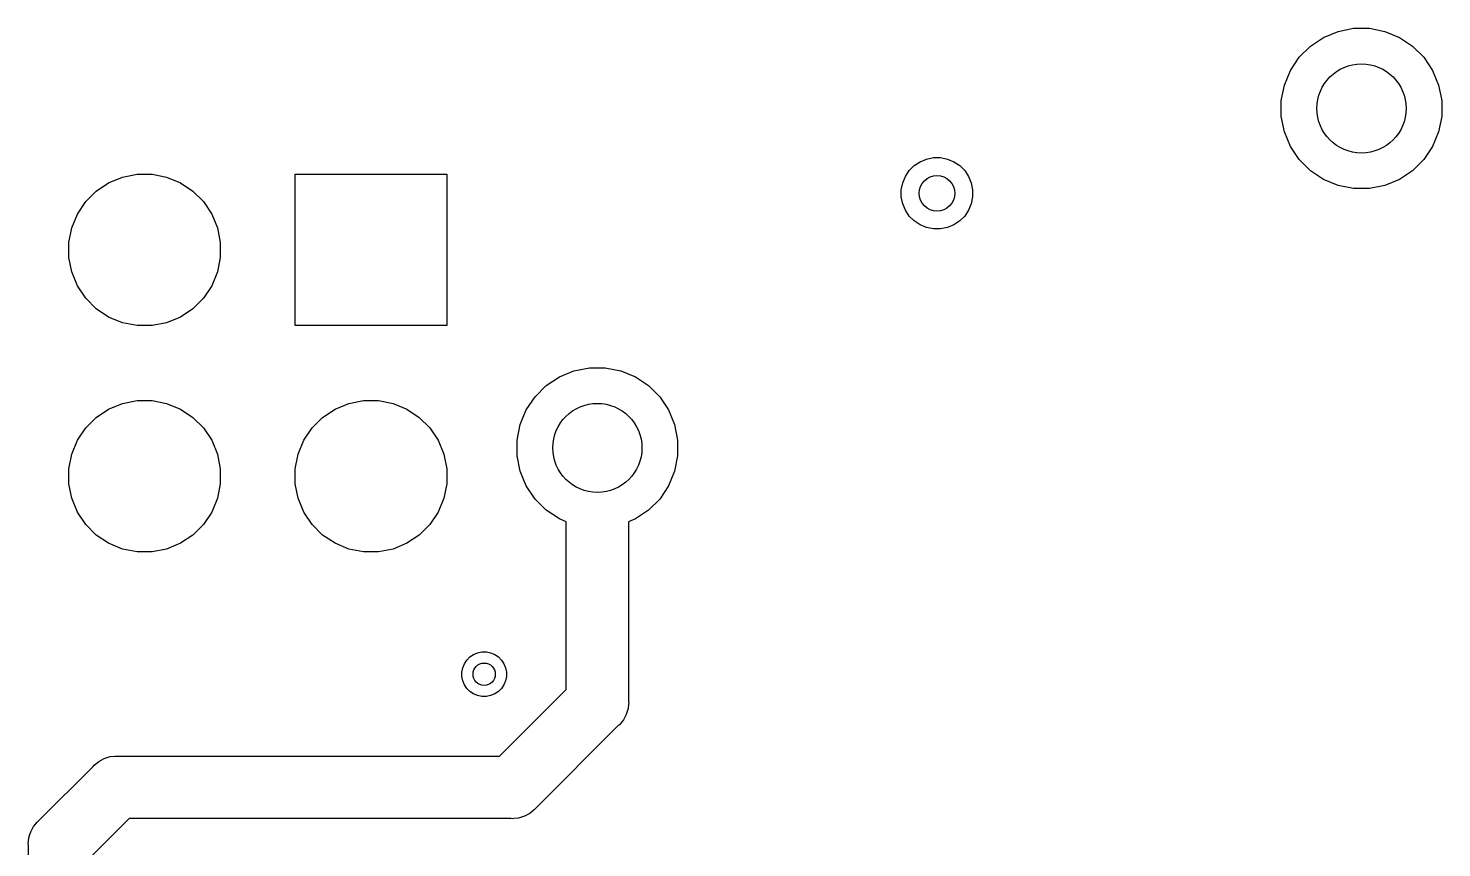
# Model space of a CAD drawing. Extents: x 4.56 to 8.94, y -5.14 to -1.89.
# Drawn here: x 7.749 to 8.373, y -2.364 to -2.002 of the extents above; entities that cross this region are included whole.
import ezdxf

# ---------------------------------------------------------------- set-up
doc = ezdxf.new("R2010")
doc.units = 0
doc.header["$MEASUREMENT"] = 0
doc.layers.add('BLACK', color=7, linetype='CONTINUOUS')

msp = doc.modelspace()

# ---------------------------------------------------------------- linework, layer by layer
at = {"layer": 'BLACK', "linetype": 'CONTINUOUS'}
for p, q in [((8.32072, -2.0061), (8.32716, -2.00343)), ((8.32716, -2.00343), (8.33401, -2.00207)), ((8.33401, -2.00207), (8.34099, -2.00207)), ((8.34099, -2.00207), (8.34784, -2.00343)), ((8.34784, -2.00343), (8.35428, -2.0061)), ((8.30998, -2.01491), (8.31491, -2.00998)), ((8.31491, -2.00998), (8.32072, -2.0061)), ((8.35428, -2.0061), (8.36009, -2.00998)), ((8.36009, -2.00998), (8.36502, -2.01491)), ((8.3061, -2.02072), (8.30998, -2.01491)), ((8.36502, -2.01491), (8.3689, -2.02072)), ((8.30343, -2.02716), (8.3061, -2.02072)), ((8.3689, -2.02072), (8.37157, -2.02716)), ((8.30207, -2.03401), (8.30343, -2.02716)), ((8.37157, -2.02716), (8.37293, -2.03401)), ((8.30207, -2.04099), (8.30207, -2.03401)), ((8.37293, -2.03401), (8.37293, -2.04099)), ((8.30343, -2.04784), (8.30207, -2.04099)), ((8.37293, -2.04099), (8.37157, -2.04784)), ((8.3061, -2.05428), (8.30343, -2.04784)), ((8.37157, -2.04784), (8.3689, -2.05428)), ((8.14254, -2.06104), (8.14541, -2.05986)), ((8.14541, -2.05986), (8.14845, -2.05925)), ((8.14845, -2.05925), (8.15155, -2.05925)), ((8.15155, -2.05925), (8.15459, -2.05986)), ((8.15459, -2.05986), (8.15746, -2.06104)), ((8.30998, -2.06009), (8.3061, -2.05428)), ((8.31491, -2.06502), (8.30998, -2.06009)), ((8.36502, -2.06009), (8.36009, -2.06502)), ((8.3689, -2.05428), (8.36502, -2.06009)), ((8.13604, -2.06754), (8.13777, -2.06496)), ((8.13777, -2.06496), (8.13996, -2.06277)), ((8.13996, -2.06277), (8.14254, -2.06104)), ((8.15746, -2.06104), (8.16004, -2.06277)), ((8.16004, -2.06277), (8.16223, -2.06496)), ((8.16223, -2.06496), (8.16396, -2.06754)), ((8.32072, -2.0689), (8.31491, -2.06502)), ((8.36009, -2.06502), (8.35428, -2.0689)), ((7.77867, -2.07401), (7.78415, -2.07034)), ((7.78415, -2.07034), (7.79024, -2.06782)), ((7.79024, -2.06782), (7.7967, -2.06654)), ((7.7967, -2.06654), (7.8033, -2.06654)), ((7.8033, -2.06654), (7.80976, -2.06782)), ((7.80976, -2.06782), (7.81585, -2.07034)), ((7.81585, -2.07034), (7.82133, -2.07401)), ((7.86654, -2.13346), (7.86654, -2.06654)), ((7.86654, -2.06654), (7.93346, -2.06654)), ((7.93346, -2.06654), (7.93346, -2.13346)), ((8.13425, -2.07345), (8.13486, -2.07041)), ((8.13486, -2.07041), (8.13604, -2.06754)), ((8.16396, -2.06754), (8.16514, -2.07041)), ((8.16514, -2.07041), (8.16575, -2.07345)), ((8.32716, -2.07157), (8.32072, -2.0689)), ((8.33401, -2.07293), (8.32716, -2.07157)), ((8.34784, -2.07157), (8.34099, -2.07293)), ((8.35428, -2.0689), (8.34784, -2.07157)), ((7.77034, -2.08415), (7.77401, -2.07867)), ((7.77401, -2.07867), (7.77867, -2.07401)), ((7.82133, -2.07401), (7.82599, -2.07867)), ((7.82599, -2.07867), (7.82966, -2.08415)), ((8.13425, -2.07655), (8.13425, -2.07345)), ((8.13486, -2.07959), (8.13425, -2.07655)), ((8.16575, -2.07655), (8.16514, -2.07959)), ((8.16575, -2.07345), (8.16575, -2.07655)), ((8.34099, -2.07293), (8.33401, -2.07293)), ((7.76782, -2.09024), (7.77034, -2.08415)), ((7.82966, -2.08415), (7.83218, -2.09024)), ((8.13604, -2.08246), (8.13486, -2.07959)), ((8.13777, -2.08504), (8.13604, -2.08246)), ((8.13996, -2.08723), (8.13777, -2.08504)), ((8.16223, -2.08504), (8.16004, -2.08723)), ((8.16396, -2.08246), (8.16223, -2.08504)), ((8.16514, -2.07959), (8.16396, -2.08246)), ((7.76654, -2.0967), (7.76782, -2.09024)), ((7.83218, -2.09024), (7.83346, -2.0967)), ((8.14254, -2.08896), (8.13996, -2.08723)), ((8.14541, -2.09014), (8.14254, -2.08896)), ((8.14845, -2.09075), (8.14541, -2.09014)), ((8.15155, -2.09075), (8.14845, -2.09075)), ((8.15459, -2.09014), (8.15155, -2.09075)), ((8.15746, -2.08896), (8.15459, -2.09014)), ((8.16004, -2.08723), (8.15746, -2.08896)), ((7.76654, -2.1033), (7.76654, -2.0967)), ((7.83346, -2.0967), (7.83346, -2.1033)), ((7.76782, -2.10976), (7.76654, -2.1033)), ((7.83346, -2.1033), (7.83218, -2.10976)), ((7.77034, -2.11585), (7.76782, -2.10976)), ((7.83218, -2.10976), (7.82966, -2.11585)), ((7.77401, -2.12133), (7.77034, -2.11585)), ((7.82966, -2.11585), (7.82599, -2.12133)), ((7.77867, -2.12599), (7.77401, -2.12133)), ((7.82599, -2.12133), (7.82133, -2.12599)), ((7.78415, -2.12966), (7.77867, -2.12599)), ((7.82133, -2.12599), (7.81585, -2.12966)), ((7.79024, -2.13218), (7.78415, -2.12966)), ((7.7967, -2.13346), (7.79024, -2.13218)), ((7.8033, -2.13346), (7.7967, -2.13346)), ((7.80976, -2.13218), (7.8033, -2.13346)), ((7.81585, -2.12966), (7.80976, -2.13218)), ((7.93346, -2.13346), (7.86654, -2.13346)), ((7.98322, -2.1561), (7.98966, -2.15343)), ((7.98966, -2.15343), (7.99651, -2.15207)), ((7.99651, -2.15207), (8.00349, -2.15207)), ((8.00349, -2.15207), (8.01034, -2.15343)), ((8.01034, -2.15343), (8.01678, -2.1561)), ((7.97248, -2.16491), (7.97741, -2.15998)), ((7.97741, -2.15998), (7.98322, -2.1561)), ((8.01678, -2.1561), (8.02259, -2.15998)), ((8.02259, -2.15998), (8.02752, -2.16491)), ((7.9686, -2.17072), (7.97248, -2.16491)), ((8.02752, -2.16491), (8.0314, -2.17072)), ((7.77867, -2.17401), (7.78415, -2.17034)), ((7.78415, -2.17034), (7.79024, -2.16782)), ((7.79024, -2.16782), (7.7967, -2.16654)), ((7.7967, -2.16654), (7.8033, -2.16654)), ((7.8033, -2.16654), (7.80976, -2.16782)), ((7.80976, -2.16782), (7.81585, -2.17034)), ((7.81585, -2.17034), (7.82133, -2.17401)), ((7.87867, -2.17401), (7.88415, -2.17034)), ((7.88415, -2.17034), (7.89024, -2.16782)), ((7.89024, -2.16782), (7.8967, -2.16654)), ((7.8967, -2.16654), (7.9033, -2.16654)), ((7.9033, -2.16654), (7.90976, -2.16782)), ((7.90976, -2.16782), (7.91585, -2.17034)), ((7.91585, -2.17034), (7.92133, -2.17401)), ((7.96593, -2.17716), (7.9686, -2.17072)), ((8.0314, -2.17072), (8.03407, -2.17716)), ((7.77034, -2.18415), (7.77401, -2.17867)), ((7.77401, -2.17867), (7.77867, -2.17401)), ((7.82133, -2.17401), (7.82599, -2.17867)), ((7.82599, -2.17867), (7.82966, -2.18415)), ((7.87034, -2.18415), (7.87401, -2.17867)), ((7.87401, -2.17867), (7.87867, -2.17401)), ((7.92133, -2.17401), (7.92599, -2.17867)), ((7.92599, -2.17867), (7.92966, -2.18415)), ((7.96457, -2.18401), (7.96593, -2.17716)), ((8.03407, -2.17716), (8.03543, -2.18401)), ((7.76782, -2.19024), (7.77034, -2.18415)), ((7.82966, -2.18415), (7.83218, -2.19024)), ((7.86782, -2.19024), (7.87034, -2.18415)), ((7.92966, -2.18415), (7.93218, -2.19024)), ((7.96457, -2.19099), (7.96457, -2.18401)), ((8.03543, -2.18401), (8.03543, -2.19099)), ((7.76654, -2.1967), (7.76782, -2.19024)), ((7.83218, -2.19024), (7.83346, -2.1967)), ((7.86654, -2.1967), (7.86782, -2.19024)), ((7.93218, -2.19024), (7.93346, -2.1967)), ((7.96593, -2.19784), (7.96457, -2.19099)), ((8.03543, -2.19099), (8.03407, -2.19784)), ((7.76654, -2.2033), (7.76654, -2.1967)), ((7.83346, -2.1967), (7.83346, -2.2033)), ((7.86654, -2.2033), (7.86654, -2.1967)), ((7.93346, -2.1967), (7.93346, -2.2033)), ((7.76782, -2.20976), (7.76654, -2.2033)), ((7.83346, -2.2033), (7.83218, -2.20976)), ((7.86782, -2.20976), (7.86654, -2.2033)), ((7.93346, -2.2033), (7.93218, -2.20976)), ((7.9686, -2.20428), (7.96593, -2.19784)), ((8.03407, -2.19784), (8.0314, -2.20428)), ((7.77034, -2.21585), (7.76782, -2.20976)), ((7.83218, -2.20976), (7.82966, -2.21585)), ((7.87034, -2.21585), (7.86782, -2.20976)), ((7.93218, -2.20976), (7.92966, -2.21585)), ((7.97248, -2.21009), (7.9686, -2.20428)), ((8.0314, -2.20428), (8.02752, -2.21009)), ((7.77401, -2.22133), (7.77034, -2.21585)), ((7.82966, -2.21585), (7.82599, -2.22133)), ((7.87401, -2.22133), (7.87034, -2.21585)), ((7.92966, -2.21585), (7.92599, -2.22133)), ((7.97741, -2.21502), (7.97248, -2.21009)), ((7.98322, -2.2189), (7.97741, -2.21502)), ((8.02259, -2.21502), (8.01678, -2.2189)), ((8.02752, -2.21009), (8.02259, -2.21502)), ((7.77867, -2.22599), (7.77401, -2.22133)), ((7.82599, -2.22133), (7.82133, -2.22599)), ((7.87867, -2.22599), (7.87401, -2.22133)), ((7.92599, -2.22133), (7.92133, -2.22599)), ((7.98622, -2.22014), (7.98322, -2.2189)), ((7.98622, -2.29429), (7.98622, -2.22014)), ((8.01678, -2.2189), (8.01378, -2.22014)), ((8.01378, -2.22014), (8.01378, -2.29932)), ((7.78415, -2.22966), (7.77867, -2.22599)), ((7.82133, -2.22599), (7.81585, -2.22966)), ((7.88415, -2.22966), (7.87867, -2.22599)), ((7.92133, -2.22599), (7.91585, -2.22966)), ((7.79024, -2.23218), (7.78415, -2.22966)), ((7.7967, -2.23346), (7.79024, -2.23218)), ((7.8033, -2.23346), (7.7967, -2.23346)), ((7.80976, -2.23218), (7.8033, -2.23346)), ((7.81585, -2.22966), (7.80976, -2.23218)), ((7.89024, -2.23218), (7.88415, -2.22966)), ((7.8967, -2.23346), (7.89024, -2.23218)), ((7.9033, -2.23346), (7.8967, -2.23346)), ((7.90976, -2.23218), (7.9033, -2.23346)), ((7.91585, -2.22966), (7.90976, -2.23218)), ((7.94534, -2.27878), (7.94713, -2.27804)), ((7.94713, -2.27804), (7.94903, -2.27766)), ((7.94903, -2.27766), (7.95097, -2.27766)), ((7.95097, -2.27766), (7.95287, -2.27804)), ((7.95287, -2.27804), (7.95466, -2.27878)), ((7.94016, -2.28653), (7.94054, -2.28463)), ((7.94054, -2.28463), (7.94128, -2.28284)), ((7.94128, -2.28284), (7.94235, -2.28123)), ((7.94235, -2.28123), (7.94373, -2.27985)), ((7.94373, -2.27985), (7.94534, -2.27878)), ((7.95466, -2.27878), (7.95627, -2.27985)), ((7.95627, -2.27985), (7.95765, -2.28123)), ((7.95765, -2.28123), (7.95872, -2.28284)), ((7.95872, -2.28284), (7.95946, -2.28463)), ((7.95946, -2.28463), (7.95984, -2.28653)), ((7.94016, -2.28847), (7.94016, -2.28653)), ((7.94054, -2.29037), (7.94016, -2.28847)), ((7.94128, -2.29216), (7.94054, -2.29037)), ((7.95946, -2.29037), (7.95872, -2.29216)), ((7.95984, -2.28847), (7.95946, -2.29037)), ((7.95984, -2.28653), (7.95984, -2.28847)), ((7.94235, -2.29377), (7.94128, -2.29216)), ((7.94373, -2.29515), (7.94235, -2.29377)), ((7.94534, -2.29622), (7.94373, -2.29515)), ((7.94713, -2.29696), (7.94534, -2.29622)), ((7.94903, -2.29734), (7.94713, -2.29696)), ((7.95097, -2.29734), (7.94903, -2.29734)), ((7.95287, -2.29696), (7.95097, -2.29734)), ((7.95466, -2.29622), (7.95287, -2.29696)), ((7.95627, -2.29515), (7.95466, -2.29622)), ((7.95765, -2.29377), (7.95627, -2.29515)), ((7.95679, -2.32372), (7.98622, -2.29429)), ((7.95872, -2.29216), (7.95765, -2.29377)), ((8.01358, -2.3027), (8.01279, -2.3053)), ((8.01378, -2.30068), (8.01358, -2.3027)), ((8.01378, -2.29932), (8.01385, -2.3)), ((8.01385, -2.3), (8.01378, -2.30068)), ((8.01378, -2.30068), (8.01378, -2.30068)), ((8.00979, -2.30979), (8.00926, -2.31022)), ((8.01151, -2.30769), (8.00979, -2.30979)), ((8.01279, -2.3053), (8.01151, -2.30769)), ((8.00926, -2.31022), (7.97272, -2.34676)), ((7.75324, -2.35228), (7.77728, -2.32823)), ((7.77728, -2.32823), (7.77771, -2.32771)), ((7.77771, -2.32771), (7.77981, -2.32599)), ((7.77981, -2.32599), (7.7822, -2.32471)), ((7.7822, -2.32471), (7.7848, -2.32392)), ((7.7848, -2.32392), (7.78682, -2.32372)), ((7.78682, -2.32372), (7.7875, -2.32365)), ((7.7875, -2.32365), (7.78818, -2.32372)), ((7.78818, -2.32372), (7.95679, -2.32372)), ((7.97229, -2.34729), (7.97019, -2.34901)), ((7.97272, -2.34676), (7.97229, -2.34729)), ((7.75099, -2.35481), (7.75271, -2.35271)), ((7.75271, -2.35271), (7.75324, -2.35228)), ((7.79321, -2.35128), (7.77628, -2.36821)), ((7.96182, -2.35128), (7.79321, -2.35128)), ((7.9625, -2.35135), (7.96182, -2.35128)), ((7.96318, -2.35128), (7.9625, -2.35135)), ((7.9652, -2.35108), (7.96318, -2.35128)), ((7.96318, -2.35128), (7.96318, -2.35128)), ((7.9678, -2.35029), (7.9652, -2.35108)), ((7.97019, -2.34901), (7.9678, -2.35029)), ((7.74892, -2.3598), (7.74925, -2.35872)), ((7.74925, -2.35872), (7.74971, -2.3572)), ((7.74971, -2.3572), (7.75099, -2.35481)), ((7.74865, -2.3625), (7.74892, -2.3598)), ((7.74872, -2.36318), (7.74865, -2.3625)), ((7.74872, -2.3825), (7.74872, -2.36318))]:
    msp.add_line(p, q, dxfattribs=at)
at = {"layer": 'BLACK'}
for centre, radius in [((8.3375, -2.0375), 0.01969), ((8.15, -2.075), 0.00787), ((8, -2.1875), 0.01969), ((7.95, -2.2875), 0.00492)]:
    msp.add_circle(centre, radius, dxfattribs=at)

doc.saveas('drawing.dxf')
